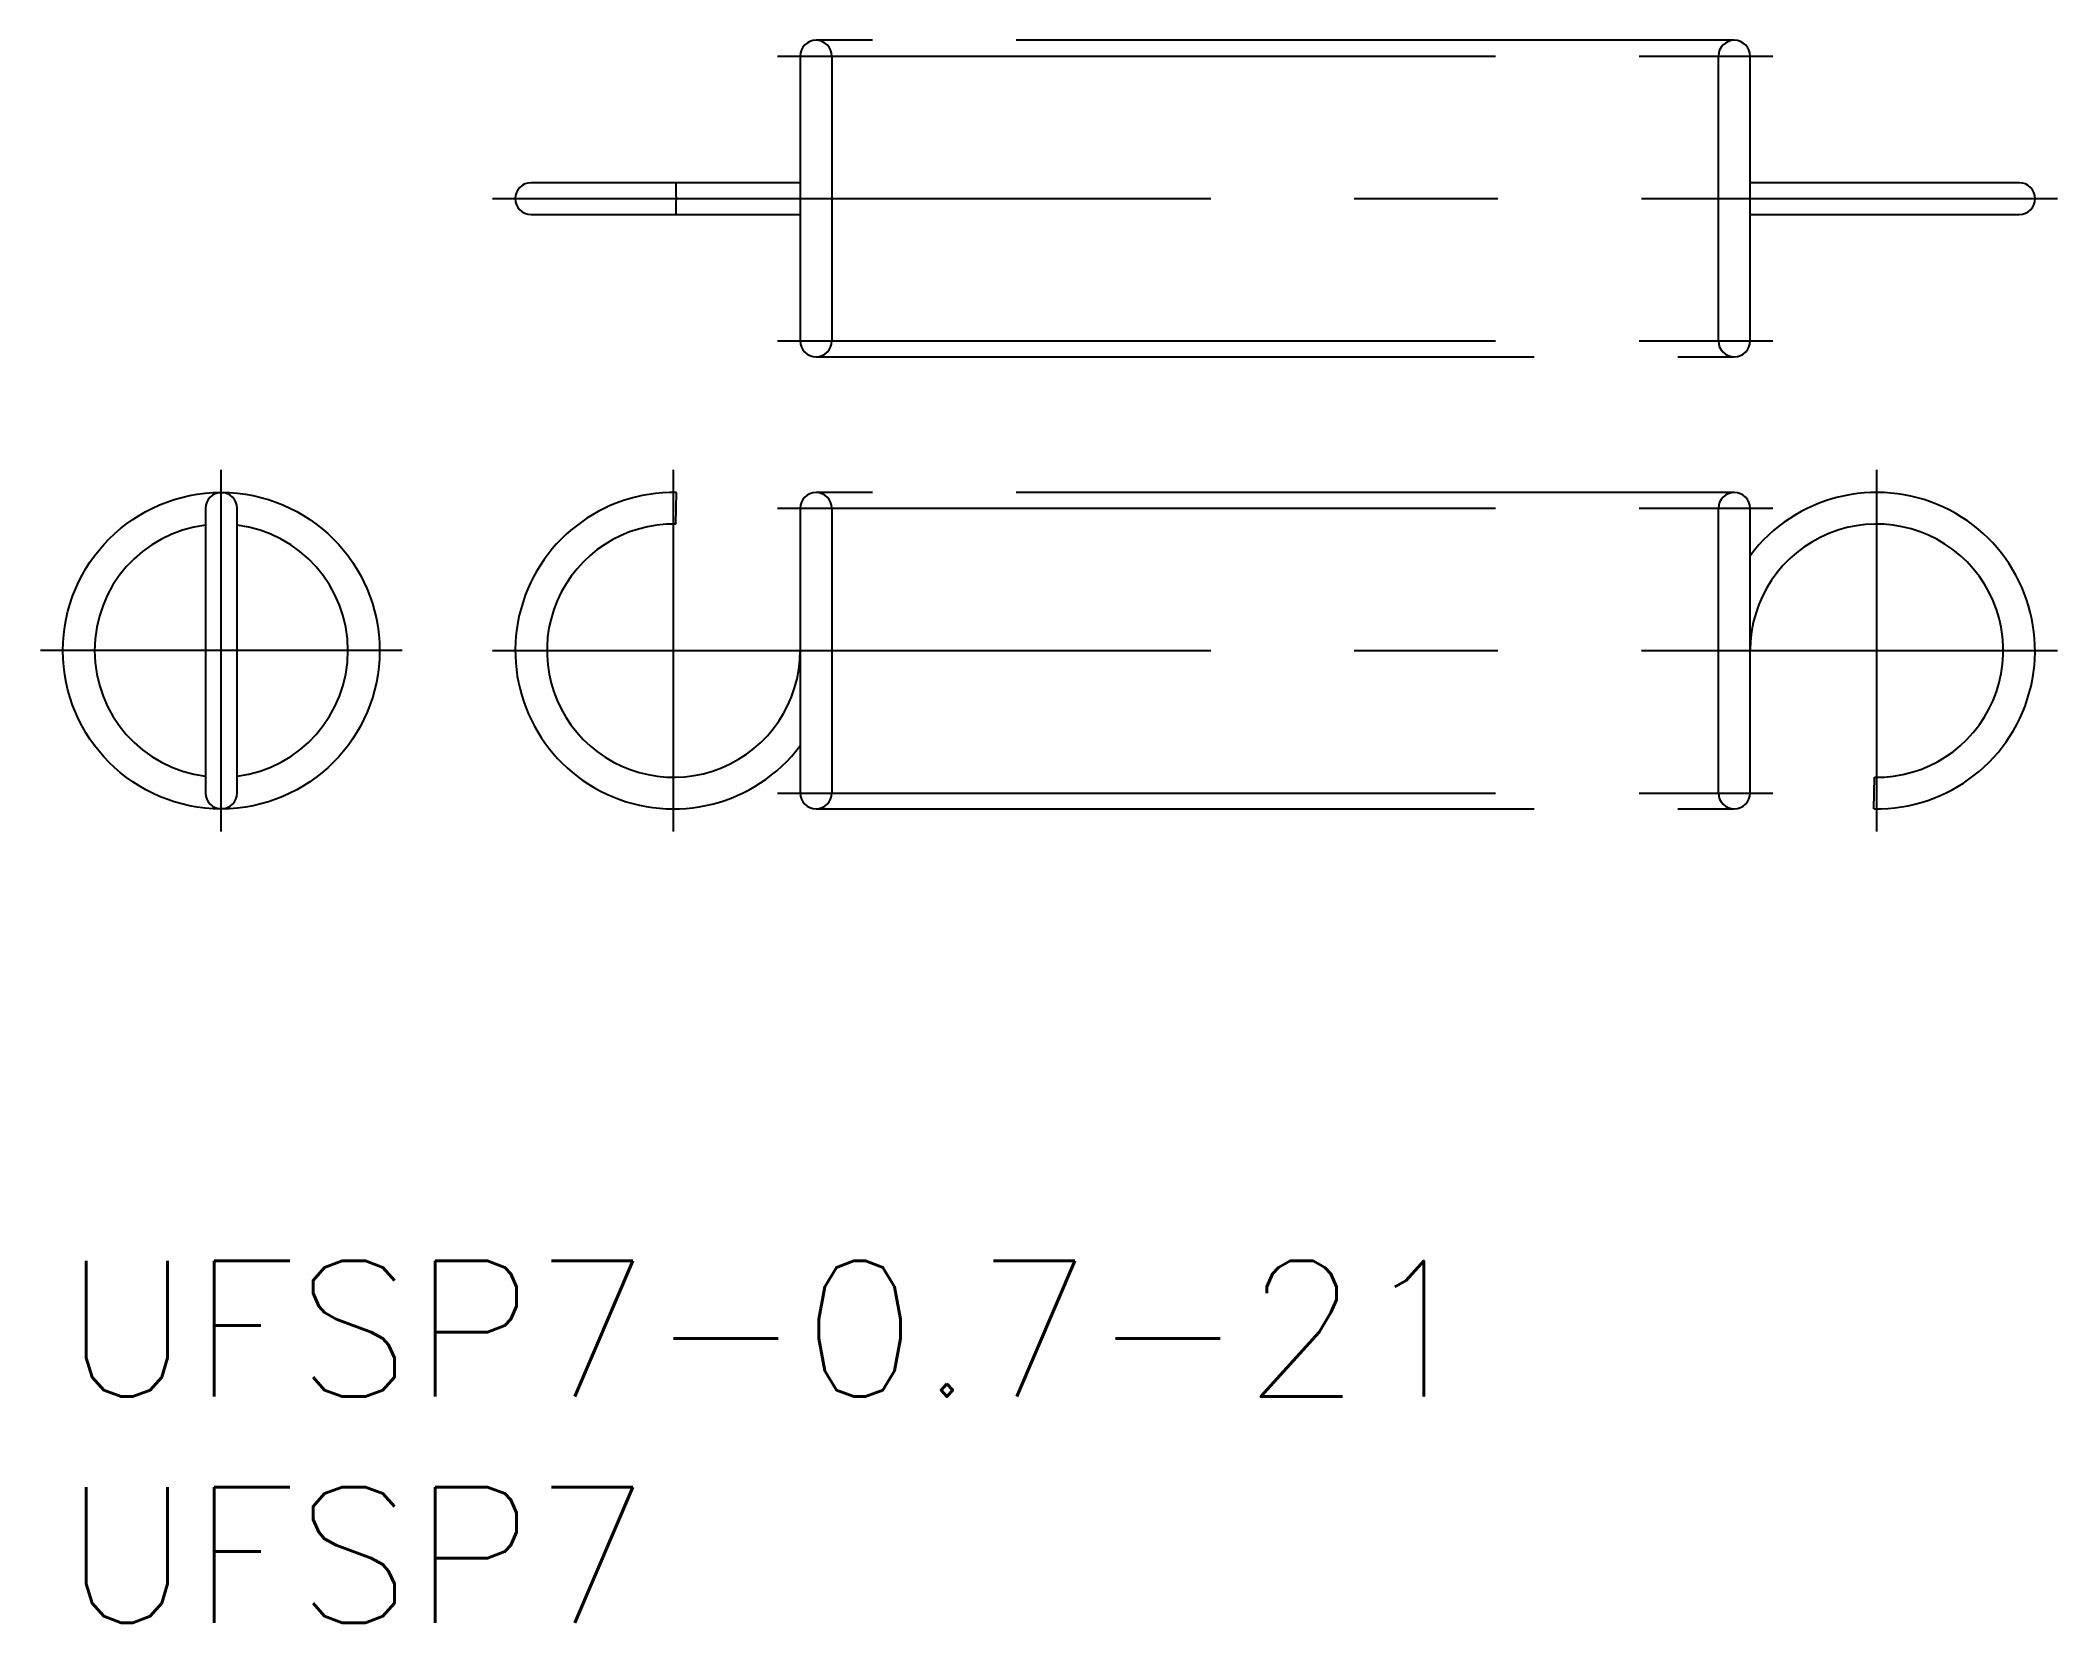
# Model space of a CAD drawing. Extents: x -0.5 to 44.1, y -8 to 27.
import ezdxf

# ---------------------------------------------------------------- set-up
doc = ezdxf.new("R2010")
doc.units = 0
doc.header["$LTSCALE"] = 0.5
doc.linetypes.add('CENTER', pattern=[50.8, 31.75, -6.35, 6.35, -6.35])
doc.linetypes.add('PHANTOM', pattern=[63.5, 31.75, -6.35, 6.35, -6.35, 6.35, -6.35])
for name, color, linetype in [('MSM_CENTER', 1, 'CENTER'), ('MSM_CONTINUOUS', 7, 'CONTINUOUS'), ('MSM_IMAGINARY', 6, 'PHANTOM'), ('MSM_PART_NUMBER', 7, 'CONTINUOUS')]:
    doc.layers.add(name, color=color, linetype=linetype)
doc.styles.get("Standard").update_dxf_attribs({"font": 'txt.shx', "height": 0.5, "bigfont": 'bigfont.shx'})

# ---------------------------------------------------------------- blocks, each defined once
blk = doc.blocks.new('*U15')
at = {"layer": 'MSM_PART_NUMBER'}
blk.add_text('UFSP7-0.7-21', height=3, dxfattribs=at).set_placement((0, -3))
blk = doc.blocks.new('*U16')
at = {"layer": 'MSM_PART_NUMBER'}
blk.add_text('UFSP7', height=3, dxfattribs=at).set_placement((0, -8))

msp = doc.modelspace()

# ---------------------------------------------------------------- linework, layer by layer
at = {"layer": 'MSM_CENTER'}
for p, q in [((15.8, 26.65), (37.8, 26.65)), ((9.5, 23.5), (44.1, 23.5)), ((15.8, 20.35), (37.8, 20.35)), ((3.5, 9.5), (3.5, 17.5)), ((13.5, 9.5), (13.5, 17.5)), ((40.1, 9.5), (40.1, 17.5)), ((15.8, 16.65), (37.8, 16.65)), ((7.5, 13.5), (-0.5, 13.5)), ((9.5, 13.5), (44.1, 13.5)), ((15.8, 10.35), (37.8, 10.35))]:
    msp.add_line(p, q, dxfattribs=at)
at = {"layer": 'MSM_CONTINUOUS'}
for p, q in [((16.3, 26.65), (16.3, 20.35)), ((17, 26.65), (17, 20.35)), ((36.6, 20.35), (36.6, 26.65)), ((37.3, 20.35), (37.3, 26.65)), ((16.3, 23.85), (10.35, 23.85)), ((43.25, 23.85), (37.3, 23.85)), ((10.35, 23.15), (16.3, 23.15)), ((37.3, 23.15), (43.25, 23.15)), ((13.549, 16.3), (13.561, 16.999)), ((3.15, 16.65), (3.15, 10.35)), ((3.85, 10.35), (3.85, 16.65)), ((16.3, 16.65), (16.3, 10.35)), ((17, 16.65), (17, 10.35)), ((36.6, 10.35), (36.6, 16.65)), ((37.3, 10.35), (37.3, 16.65)), ((40.039, 10.001), (40.051, 10.7))]:
    msp.add_line(p, q, dxfattribs=at)
msp.add_circle((3.5, 13.5), 3.5, dxfattribs=at)
for centre, radius, start, end in [((16.65, 26.65), 0.35, 0, 180), ((36.95, 26.65), 0.35, 0, 180), ((10.35, 23.5), 0.35, 90, 270), ((43.25, 23.5), 0.35, 270, 90), ((16.65, 20.35), 0.35, 180, 360), ((36.95, 20.35), 0.35, 180, 360), ((3.5, 16.65), 0.35, 0, 180), ((13.5, 13.5), 3.5, 89, 323.1301), ((16.65, 16.65), 0.35, 0, 180), ((36.95, 16.65), 0.35, 0, 180), ((40.1, 13.5), 3.5, 269, 143.1301), ((3.5, 13.5), 2.8, 97.1808, 262.8192), ((3.5, 13.5), 2.8, 277.1808, 82.8192), ((13.5, 13.5), 2.8, 89, 0), ((40.1, 13.5), 2.8, 269, 180), ((3.5, 10.35), 0.35, 180, 0), ((16.65, 10.35), 0.35, 180, 360), ((36.95, 10.35), 0.35, 180, 360)]:
    msp.add_arc(centre, radius, start, end, dxfattribs=at)
at = {"layer": 'MSM_IMAGINARY'}
for p, q in [((36.95, 27), (16.65, 27)), ((16.65, 20), (36.95, 20)), ((36.95, 17), (16.65, 17)), ((16.65, 10), (36.95, 10))]:
    msp.add_line(p, q, dxfattribs=at)
at = {"layer": 'MSM_PART_NUMBER'}
msp.add_arc((3.522, 23.5), 10.039, 358.0012, 1.9971, dxfattribs=at)

# ---------------------------------------------------------------- block references
at = {"layer": 'MSM_CONTINUOUS'}
for name in ['*U15', '*U16']:
    msp.add_blockref(name, (0, 0), dxfattribs=at)

doc.saveas('drawing.dxf')
